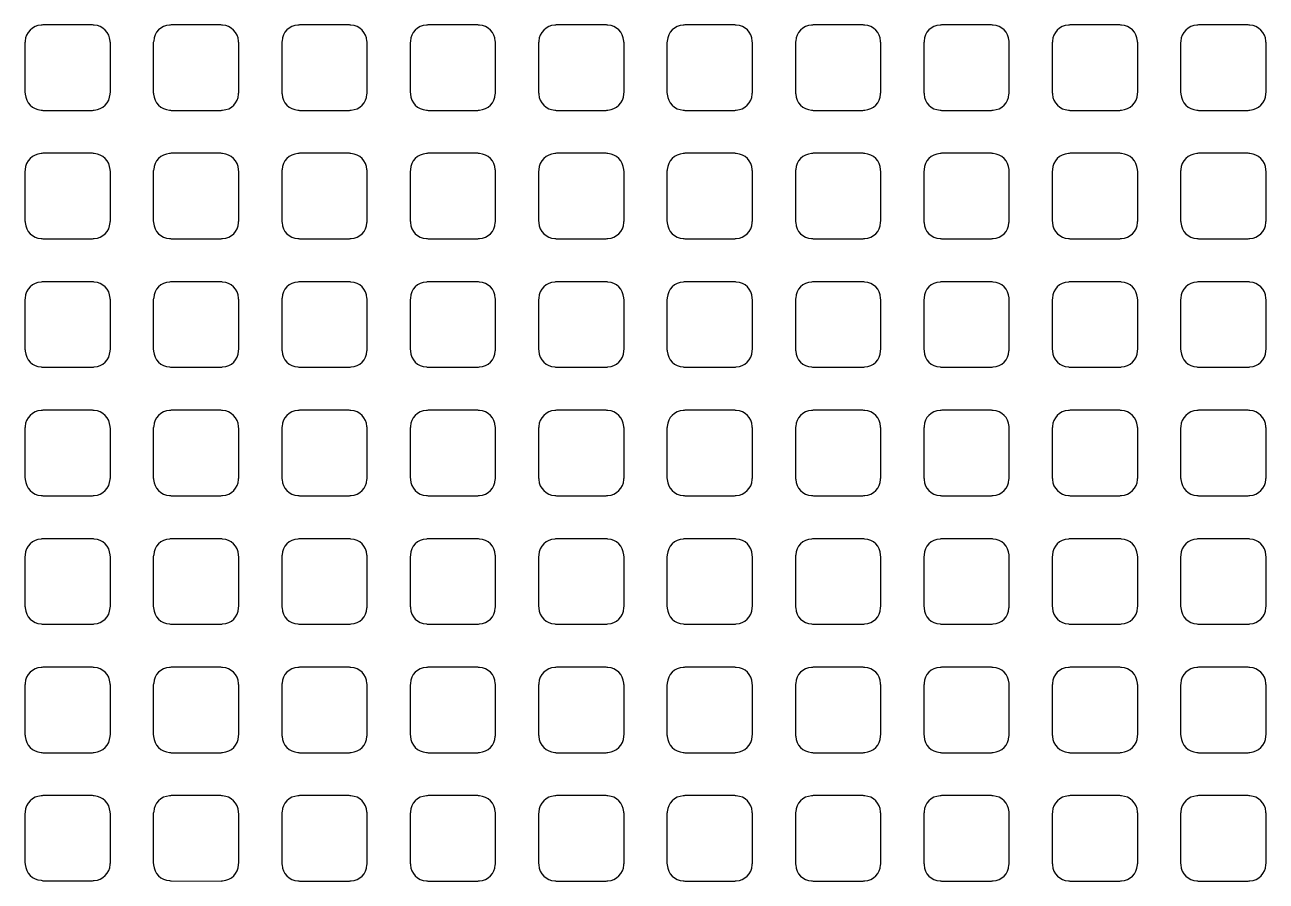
# Model space of a CAD drawing. Header units: millimetres. Extents: x 3440 to 3572, y 2 to 96.
# Drawn here: x 3531.615 to 3533.089, y 56.41 to 57.426 of the extents above; entities that cross this region are included whole.
import ezdxf

# ---------------------------------------------------------------- set-up
doc = ezdxf.new("R2010")
doc.units = ezdxf.units.MM
doc.header["$LTSCALE"] = 23.1
doc.layers.add('gbr-dxf', color=7, linetype='CONTINUOUS')

msp = doc.modelspace()

# ---------------------------------------------------------------- linework, layer by layer
at = {"layer": 'gbr-dxf', "linetype": 'Continuous'}
for points in [[(3531.6154, 57.3463, -0.10699), (3531.616, 57.3442, 0.393729), (3531.6348, 57.3253, -0.104195), (3531.6368, 57.3248), (3531.6958, 57.3248, -0.101214), (3531.6978, 57.3253, 0.393729), (3531.7166, 57.3442, -0.101678), (3531.7171, 57.3461), (3531.7171, 57.4051, -0.104567), (3531.7166, 57.4071, 0.393729), (3531.6978, 57.426, -0.095482), (3531.6959, 57.4264), (3531.6367, 57.4264, -0.098843), (3531.6348, 57.426, 0.393729), (3531.6159, 57.4071, -0.09841), (3531.6154, 57.4052)], [(3531.7679, 57.346, -0.095462), (3531.7683, 57.3442, 0.393729), (3531.7872, 57.3253, -0.101678), (3531.7892, 57.3248), (3531.8483, 57.3248, -0.098843), (3531.8502, 57.3253, 0.393729), (3531.869, 57.3441, -0.101678), (3531.8695, 57.3461), (3531.8695, 57.4051, -0.104567), (3531.869, 57.4071, 0.393729), (3531.8501, 57.426, -0.09841), (3531.8482, 57.4264), (3531.789, 57.4264, -0.089302), (3531.7872, 57.426, 0.393729), (3531.7684, 57.4072, -0.09841), (3531.7679, 57.4053)], [(3531.9203, 57.3461, -0.098843), (3531.9207, 57.3442, 0.393729), (3531.9396, 57.3253, -0.101678), (3531.9416, 57.3248), (3532.0007, 57.3248, -0.098843), (3532.0026, 57.3253, 0.393729), (3532.0214, 57.3441, -0.09841), (3532.0219, 57.3461), (3532.0219, 57.4051, -0.101214), (3532.0214, 57.4071, 0.393729), (3532.0025, 57.426, -0.09841), (3532.0006, 57.4264), (3531.9414, 57.4264, -0.089302), (3531.9396, 57.426, 0.393729), (3531.9208, 57.4072, -0.101678), (3531.9203, 57.4052)], [(3532.0727, 57.3462, -0.104567), (3532.0732, 57.3442, 0.393729), (3532.092, 57.3253, -0.104195), (3532.094, 57.3248), (3532.153, 57.3248, -0.101214), (3532.155, 57.3253, 0.393729), (3532.1738, 57.3442, -0.092282), (3532.1742, 57.346), (3532.1742, 57.4053, -0.095462), (3532.1738, 57.4071, 0.393729), (3532.155, 57.426, -0.095482), (3532.1531, 57.4264), (3532.0939, 57.4264, -0.098843), (3532.092, 57.426, 0.393729), (3532.0731, 57.4071, -0.095482), (3532.0727, 57.4053)], [(3532.225, 57.346, -0.098843), (3532.2255, 57.3441, 0.393729), (3532.2444, 57.3253, -0.095482), (3532.2462, 57.3248), (3532.3054, 57.3248, -0.104567), (3532.3074, 57.3253, 0.393729), (3532.3263, 57.3442, -0.09841), (3532.3267, 57.3461), (3532.3267, 57.4052, -0.101214), (3532.3262, 57.4072, 0.393729), (3532.3074, 57.426, -0.092282), (3532.3056, 57.4264), (3532.2462, 57.4264, -0.095462), (3532.2444, 57.426, 0.393729), (3532.2255, 57.4071, -0.101678), (3532.225, 57.4052)], [(3532.3775, 57.3459, -0.092621), (3532.3779, 57.3441, 0.393729), (3532.3968, 57.3253, -0.09841), (3532.3987, 57.3248), (3532.4579, 57.3248, -0.095462), (3532.4597, 57.3253, 0.393729), (3532.4786, 57.3441, -0.104195), (3532.4791, 57.3461), (3532.4791, 57.4053, -0.095462), (3532.4787, 57.4072, 0.393729), (3532.4598, 57.426, -0.088868), (3532.4581, 57.4264), (3532.3986, 57.4264, -0.092621), (3532.3968, 57.426, 0.393729), (3532.3779, 57.4072, -0.095482), (3532.3775, 57.4053)], [(3532.5299, 57.3462, -0.101214), (3532.5304, 57.3442, 0.393729), (3532.5492, 57.3253, -0.104195), (3532.5512, 57.3248), (3532.6102, 57.3248, -0.101214), (3532.6122, 57.3253, 0.393729), (3532.631, 57.3442, -0.095482), (3532.6315, 57.346), (3532.6315, 57.4052, -0.098843), (3532.631, 57.4071, 0.393729), (3532.6122, 57.426, -0.095482), (3532.6103, 57.4264), (3532.5511, 57.4264, -0.098843), (3532.5492, 57.426, 0.393729), (3532.5303, 57.4071, -0.092282), (3532.5299, 57.4053)], [(3532.6823, 57.3461, -0.098843), (3532.6827, 57.3441, 0.393729), (3532.7016, 57.3253, -0.09841), (3532.7035, 57.3248), (3532.7627, 57.3248, -0.095462), (3532.7645, 57.3253, 0.393729), (3532.7834, 57.3441, -0.09841), (3532.7838, 57.346), (3532.7838, 57.4054, -0.089302), (3532.7835, 57.4072, 0.393729), (3532.7646, 57.426, -0.088868), (3532.7629, 57.4264), (3532.7034, 57.4264, -0.092621), (3532.7016, 57.426, 0.393729), (3532.6827, 57.4072, -0.101678), (3532.6823, 57.4052)], [(3532.8346, 57.346, -0.098843), (3532.8351, 57.3441, 0.393729), (3532.854, 57.3253, -0.095482), (3532.8558, 57.3248), (3532.915, 57.3248, -0.104567), (3532.917, 57.3253, 0.393729), (3532.9359, 57.3442, -0.09841), (3532.9363, 57.3461), (3532.9363, 57.4052, -0.101214), (3532.9358, 57.4072, 0.393729), (3532.917, 57.426, -0.092282), (3532.9152, 57.4264), (3532.8558, 57.4264, -0.095462), (3532.854, 57.426, 0.393729), (3532.8351, 57.4071, -0.101678), (3532.8346, 57.4052)], [(3532.9871, 57.3461, -0.098843), (3532.9876, 57.3442, 0.393729), (3533.0064, 57.3253, -0.104195), (3533.0084, 57.3248), (3533.0674, 57.3248, -0.101214), (3533.0694, 57.3253, 0.393729), (3533.0882, 57.3442, -0.09841), (3533.0887, 57.3461), (3533.0887, 57.4052, -0.101214), (3533.0882, 57.4071, 0.393729), (3533.0694, 57.426, -0.095482), (3533.0675, 57.4264), (3533.0083, 57.4264, -0.098843), (3533.0064, 57.426, 0.393729), (3532.9875, 57.4071, -0.088868), (3532.9871, 57.4054)], [(3531.6154, 57.1939, -0.10699), (3531.616, 57.1918, 0.393729), (3531.6348, 57.1729, -0.101678), (3531.6368, 57.1725), (3531.6959, 57.1725, -0.098843), (3531.6978, 57.1729, 0.393729), (3531.7166, 57.1918, -0.101678), (3531.7171, 57.1937), (3531.7171, 57.2527, -0.104567), (3531.7166, 57.2547, 0.393729), (3531.6978, 57.2736, -0.09841), (3531.6959, 57.274), (3531.6367, 57.274, -0.101214), (3531.6348, 57.2736, 0.393729), (3531.6159, 57.2547, -0.09841), (3531.6154, 57.2528)], [(3531.7679, 57.1936, -0.095462), (3531.7683, 57.1918, 0.393729), (3531.7872, 57.1729, -0.09841), (3531.7891, 57.1725), (3531.8483, 57.1725, -0.095462), (3531.8502, 57.1729, 0.393729), (3531.869, 57.1917, -0.101678), (3531.8695, 57.1937), (3531.8695, 57.2527, -0.104567), (3531.869, 57.2547, 0.393729), (3531.8501, 57.2736, -0.101678), (3531.8482, 57.274), (3531.789, 57.274, -0.092621), (3531.7872, 57.2736, 0.393729), (3531.7684, 57.2548, -0.09841), (3531.7679, 57.2529)], [(3531.9203, 57.1937, -0.098843), (3531.9207, 57.1918, 0.393729), (3531.9396, 57.1729, -0.09841), (3531.9415, 57.1725), (3532.0007, 57.1725, -0.095462), (3532.0026, 57.1729, 0.393729), (3532.0214, 57.1917, -0.09841), (3532.0219, 57.1936), (3532.0219, 57.2527, -0.101214), (3532.0214, 57.2547, 0.393729), (3532.0025, 57.2736, -0.101678), (3532.0006, 57.274), (3531.9414, 57.274, -0.092621), (3531.9396, 57.2736, 0.393729), (3531.9208, 57.2548, -0.101678), (3531.9203, 57.2528)], [(3532.0727, 57.1938, -0.104567), (3532.0732, 57.1918, 0.393729), (3532.092, 57.1729, -0.101678), (3532.094, 57.1725), (3532.1531, 57.1725, -0.098843), (3532.155, 57.1729, 0.393729), (3532.1738, 57.1918, -0.092282), (3532.1742, 57.1936), (3532.1742, 57.2529, -0.095462), (3532.1738, 57.2547, 0.393729), (3532.155, 57.2736, -0.09841), (3532.1531, 57.274), (3532.0939, 57.274, -0.101214), (3532.092, 57.2736, 0.393729), (3532.0731, 57.2547, -0.095482), (3532.0727, 57.2529)], [(3532.225, 57.1936, -0.098843), (3532.2255, 57.1917, 0.393729), (3532.2444, 57.1729, -0.092282), (3532.2461, 57.1725), (3532.3054, 57.1725, -0.101214), (3532.3074, 57.1729, 0.393729), (3532.3263, 57.1918, -0.09841), (3532.3267, 57.1937), (3532.3267, 57.2528, -0.101214), (3532.3262, 57.2548, 0.393729), (3532.3074, 57.2736, -0.095482), (3532.3055, 57.274), (3532.2463, 57.274, -0.098843), (3532.2444, 57.2736, 0.393729), (3532.2255, 57.2547, -0.101678), (3532.225, 57.2528)], [(3532.3775, 57.1935, -0.092621), (3532.3779, 57.1917, 0.393729), (3532.3968, 57.1729, -0.095482), (3532.3986, 57.1725), (3532.4579, 57.1725, -0.092621), (3532.4597, 57.1729, 0.393729), (3532.4786, 57.1917, -0.104195), (3532.4791, 57.1937), (3532.4791, 57.2529, -0.095462), (3532.4787, 57.2548, 0.393729), (3532.4598, 57.2736, -0.092282), (3532.458, 57.274), (3532.3987, 57.274, -0.095462), (3532.3968, 57.2736, 0.393729), (3532.3779, 57.2548, -0.095482), (3532.3775, 57.2529)], [(3532.5299, 57.1938, -0.101214), (3532.5304, 57.1918, 0.393729), (3532.5492, 57.1729, -0.101678), (3532.5512, 57.1725), (3532.6103, 57.1725, -0.098843), (3532.6122, 57.1729, 0.393729), (3532.631, 57.1918, -0.095482), (3532.6315, 57.1936), (3532.6315, 57.2528, -0.098843), (3532.631, 57.2547, 0.393729), (3532.6122, 57.2736, -0.09841), (3532.6103, 57.274), (3532.5511, 57.274, -0.101214), (3532.5492, 57.2736, 0.393729), (3532.5303, 57.2547, -0.092282), (3532.5299, 57.2529)], [(3532.6823, 57.1936, -0.098843), (3532.6827, 57.1917, 0.393729), (3532.7016, 57.1729, -0.095482), (3532.7034, 57.1725), (3532.7627, 57.1725, -0.092621), (3532.7645, 57.1729, 0.393729), (3532.7834, 57.1917, -0.09841), (3532.7838, 57.1936), (3532.7838, 57.253, -0.089302), (3532.7835, 57.2548, 0.393729), (3532.7646, 57.2736, -0.092282), (3532.7628, 57.274), (3532.7034, 57.274, -0.095462), (3532.7016, 57.2736, 0.393729), (3532.6827, 57.2548, -0.101678), (3532.6823, 57.2528)], [(3532.8346, 57.1936, -0.098843), (3532.8351, 57.1917, 0.393729), (3532.854, 57.1729, -0.092282), (3532.8557, 57.1725), (3532.915, 57.1725, -0.101214), (3532.917, 57.1729, 0.393729), (3532.9359, 57.1918, -0.09841), (3532.9363, 57.1937), (3532.9363, 57.2528, -0.101214), (3532.9358, 57.2548, 0.393729), (3532.917, 57.2736, -0.095482), (3532.9151, 57.274), (3532.8559, 57.274, -0.098843), (3532.854, 57.2736, 0.393729), (3532.8351, 57.2547, -0.101678), (3532.8346, 57.2528)], [(3532.9871, 57.1937, -0.098843), (3532.9876, 57.1918, 0.393729), (3533.0064, 57.1729, -0.101678), (3533.0084, 57.1725), (3533.0675, 57.1725, -0.098843), (3533.0694, 57.1729, 0.393729), (3533.0882, 57.1918, -0.09841), (3533.0887, 57.1937), (3533.0887, 57.2528, -0.101214), (3533.0882, 57.2547, 0.393729), (3533.0694, 57.2736, -0.09841), (3533.0675, 57.274), (3533.0083, 57.274, -0.101214), (3533.0064, 57.2736, 0.393729), (3532.9875, 57.2547, -0.088868), (3532.9871, 57.253)], [(3531.6154, 57.0415, -0.10699), (3531.616, 57.0394, 0.393729), (3531.6348, 57.0205, -0.09841), (3531.6367, 57.0201), (3531.6959, 57.0201, -0.095462), (3531.6978, 57.0205, 0.393729), (3531.7166, 57.0394, -0.101678), (3531.7171, 57.0413), (3531.7171, 57.1003, -0.104567), (3531.7166, 57.1023, 0.393729), (3531.6978, 57.1212, -0.101678), (3531.6958, 57.1217), (3531.6368, 57.1217, -0.104567), (3531.6348, 57.1212, 0.393729), (3531.6159, 57.1023, -0.09841), (3531.6154, 57.1004)], [(3531.7679, 57.0412, -0.095462), (3531.7683, 57.0394, 0.393729), (3531.7872, 57.0205, -0.095482), (3531.7891, 57.0201), (3531.8484, 57.0201, -0.092621), (3531.8502, 57.0205, 0.393729), (3531.869, 57.0393, -0.101678), (3531.8695, 57.0413), (3531.8695, 57.1003, -0.104567), (3531.869, 57.1023, 0.393729), (3531.8501, 57.1212, -0.104195), (3531.8481, 57.1217), (3531.7891, 57.1217, -0.095462), (3531.7872, 57.1212, 0.393729), (3531.7684, 57.1024, -0.09841), (3531.7679, 57.1005)], [(3531.9203, 57.0413, -0.098843), (3531.9207, 57.0394, 0.393729), (3531.9396, 57.0205, -0.095482), (3531.9415, 57.0201), (3532.0008, 57.0201, -0.092621), (3532.0026, 57.0205, 0.393729), (3532.0214, 57.0393, -0.09841), (3532.0219, 57.0413), (3532.0219, 57.1003, -0.101214), (3532.0214, 57.1023, 0.393729), (3532.0025, 57.1212, -0.104195), (3532.0005, 57.1217), (3531.9415, 57.1217, -0.095462), (3531.9396, 57.1212, 0.393729), (3531.9208, 57.1024, -0.101678), (3531.9203, 57.1004)], [(3532.0727, 57.0414, -0.104567), (3532.0732, 57.0394, 0.393729), (3532.092, 57.0205, -0.09841), (3532.0939, 57.0201), (3532.1531, 57.0201, -0.095462), (3532.155, 57.0205, 0.393729), (3532.1738, 57.0394, -0.092282), (3532.1742, 57.0412), (3532.1742, 57.1005, -0.095462), (3532.1738, 57.1023, 0.393729), (3532.155, 57.1212, -0.101678), (3532.153, 57.1217), (3532.094, 57.1217, -0.104567), (3532.092, 57.1212, 0.393729), (3532.0731, 57.1023, -0.095482), (3532.0727, 57.1005)], [(3532.225, 57.0412, -0.098843), (3532.2255, 57.0393, 0.393729), (3532.2444, 57.0205, -0.088868), (3532.2461, 57.0201), (3532.3055, 57.0201, -0.098843), (3532.3074, 57.0205, 0.393729), (3532.3263, 57.0394, -0.09841), (3532.3267, 57.0413), (3532.3267, 57.1004, -0.101214), (3532.3262, 57.1024, 0.393729), (3532.3074, 57.1212, -0.09841), (3532.3055, 57.1217), (3532.2463, 57.1217, -0.101214), (3532.2444, 57.1212, 0.393729), (3532.2255, 57.1023, -0.101678), (3532.225, 57.1004)], [(3532.3775, 57.0411, -0.092621), (3532.3779, 57.0393, 0.393729), (3532.3968, 57.0205, -0.092282), (3532.3986, 57.0201), (3532.458, 57.0201, -0.089302), (3532.4597, 57.0205, 0.393729), (3532.4786, 57.0393, -0.104195), (3532.4791, 57.0413), (3532.4791, 57.1005, -0.095462), (3532.4787, 57.1024, 0.393729), (3532.4598, 57.1212, -0.095482), (3532.458, 57.1217), (3532.3987, 57.1217, -0.098843), (3532.3968, 57.1212, 0.393729), (3532.3779, 57.1024, -0.095482), (3532.3775, 57.1005)], [(3532.5299, 57.0414, -0.101214), (3532.5304, 57.0394, 0.393729), (3532.5492, 57.0205, -0.09841), (3532.5511, 57.0201), (3532.6103, 57.0201, -0.095462), (3532.6122, 57.0205, 0.393729), (3532.631, 57.0394, -0.095482), (3532.6315, 57.0412), (3532.6315, 57.1004, -0.098843), (3532.631, 57.1023, 0.393729), (3532.6122, 57.1212, -0.101678), (3532.6102, 57.1217), (3532.5512, 57.1217, -0.104567), (3532.5492, 57.1212, 0.393729), (3532.5303, 57.1023, -0.092282), (3532.5299, 57.1005)], [(3532.6823, 57.0413, -0.098843), (3532.6827, 57.0393, 0.393729), (3532.7016, 57.0205, -0.092282), (3532.7034, 57.0201), (3532.7628, 57.0201, -0.089302), (3532.7645, 57.0205, 0.393729), (3532.7834, 57.0393, -0.09841), (3532.7838, 57.0412), (3532.7838, 57.1006, -0.089302), (3532.7835, 57.1024, 0.393729), (3532.7646, 57.1212, -0.095482), (3532.7628, 57.1217), (3532.7035, 57.1217, -0.098843), (3532.7016, 57.1212, 0.393729), (3532.6827, 57.1024, -0.101678), (3532.6823, 57.1004)], [(3532.8346, 57.0412, -0.098843), (3532.8351, 57.0393, 0.393729), (3532.854, 57.0205, -0.088868), (3532.8557, 57.0201), (3532.9151, 57.0201, -0.098843), (3532.917, 57.0205, 0.393729), (3532.9359, 57.0394, -0.09841), (3532.9363, 57.0413), (3532.9363, 57.1004, -0.101214), (3532.9358, 57.1024, 0.393729), (3532.917, 57.1212, -0.09841), (3532.9151, 57.1217), (3532.8559, 57.1217, -0.101214), (3532.854, 57.1212, 0.393729), (3532.8351, 57.1023, -0.101678), (3532.8346, 57.1004)], [(3532.9871, 57.0413, -0.098843), (3532.9876, 57.0394, 0.393729), (3533.0064, 57.0205, -0.09841), (3533.0083, 57.0201), (3533.0675, 57.0201, -0.095462), (3533.0694, 57.0205, 0.393729), (3533.0882, 57.0394, -0.09841), (3533.0887, 57.0413), (3533.0887, 57.1004, -0.101214), (3533.0882, 57.1023, 0.393729), (3533.0694, 57.1212, -0.101678), (3533.0674, 57.1217), (3533.0084, 57.1217, -0.104567), (3533.0064, 57.1212, 0.393729), (3532.9875, 57.1023, -0.088868), (3532.9871, 57.1006)], [(3531.6154, 56.8891, -0.10699), (3531.616, 56.887, 0.393729), (3531.6348, 56.8681, -0.107228), (3531.6369, 56.8676), (3531.6958, 56.8676, -0.104567), (3531.6978, 56.8681, 0.393729), (3531.7166, 56.887, -0.101678), (3531.7171, 56.8889), (3531.7171, 56.9479, -0.104567), (3531.7166, 56.9499, 0.393729), (3531.6978, 56.9688, -0.104195), (3531.6957, 56.9693), (3531.6368, 56.9693, -0.10699), (3531.6348, 56.9688, 0.393729), (3531.6159, 56.9499, -0.09841), (3531.6154, 56.948)], [(3531.7679, 56.8888, -0.095462), (3531.7683, 56.887, 0.393729), (3531.7872, 56.8681, -0.104195), (3531.7892, 56.8676), (3531.8482, 56.8676, -0.101214), (3531.8502, 56.8681, 0.393729), (3531.869, 56.8869, -0.101678), (3531.8695, 56.8889), (3531.8695, 56.9479, -0.104567), (3531.869, 56.9499, 0.393729), (3531.8501, 56.9688, -0.107228), (3531.8481, 56.9693), (3531.7891, 56.9693, -0.098843), (3531.7872, 56.9688, 0.393729), (3531.7684, 56.95, -0.09841), (3531.7679, 56.9481)], [(3531.9203, 56.8889, -0.098843), (3531.9207, 56.887, 0.393729), (3531.9396, 56.8681, -0.104195), (3531.9416, 56.8676), (3532.0006, 56.8676, -0.101214), (3532.0026, 56.8681, 0.393729), (3532.0214, 56.8869, -0.09841), (3532.0219, 56.8889), (3532.0219, 56.9479, -0.101214), (3532.0214, 56.9499, 0.393729), (3532.0025, 56.9688, -0.107228), (3532.0005, 56.9693), (3531.9415, 56.9693, -0.098843), (3531.9396, 56.9688, 0.393729), (3531.9208, 56.95, -0.101678), (3531.9203, 56.948)], [(3532.0727, 56.889, -0.104567), (3532.0732, 56.887, 0.393729), (3532.092, 56.8681, -0.107228), (3532.0941, 56.8676), (3532.153, 56.8676, -0.104567), (3532.155, 56.8681, 0.393729), (3532.1738, 56.887, -0.092282), (3532.1742, 56.8888), (3532.1742, 56.9481, -0.095462), (3532.1738, 56.9499, 0.393729), (3532.155, 56.9688, -0.104195), (3532.1529, 56.9693), (3532.094, 56.9693, -0.10699), (3532.092, 56.9688, 0.393729), (3532.0731, 56.9499, -0.095482), (3532.0727, 56.9481)], [(3532.225, 56.8888, -0.098843), (3532.2255, 56.8869, 0.393729), (3532.2444, 56.8681, -0.09841), (3532.2463, 56.8676), (3532.3053, 56.8676, -0.10699), (3532.3074, 56.8681, 0.393729), (3532.3263, 56.887, -0.09841), (3532.3267, 56.8889), (3532.3267, 56.948, -0.101214), (3532.3262, 56.95, 0.393729), (3532.3074, 56.9688, -0.101678), (3532.3054, 56.9693), (3532.2464, 56.9693, -0.104567), (3532.2444, 56.9688, 0.393729), (3532.2255, 56.9499, -0.101678), (3532.225, 56.948)], [(3532.3775, 56.8887, -0.092621), (3532.3779, 56.8869, 0.393729), (3532.3968, 56.8681, -0.101678), (3532.3987, 56.8676), (3532.4578, 56.8676, -0.098843), (3532.4597, 56.8681, 0.393729), (3532.4786, 56.8869, -0.104195), (3532.4791, 56.8889), (3532.4791, 56.9481, -0.095462), (3532.4787, 56.95, 0.393729), (3532.4598, 56.9688, -0.09841), (3532.4579, 56.9693), (3532.3988, 56.9693, -0.101214), (3532.3968, 56.9688, 0.393729), (3532.3779, 56.95, -0.095482), (3532.3775, 56.9481)], [(3532.5299, 56.889, -0.101214), (3532.5304, 56.887, 0.393729), (3532.5492, 56.8681, -0.107228), (3532.5513, 56.8676), (3532.6102, 56.8676, -0.104567), (3532.6122, 56.8681, 0.393729), (3532.631, 56.887, -0.095482), (3532.6315, 56.8888), (3532.6315, 56.948, -0.098843), (3532.631, 56.9499, 0.393729), (3532.6122, 56.9688, -0.104195), (3532.6101, 56.9693), (3532.5512, 56.9693, -0.10699), (3532.5492, 56.9688, 0.393729), (3532.5303, 56.9499, -0.092282), (3532.5299, 56.9481)], [(3532.6823, 56.8889, -0.098843), (3532.6827, 56.8869, 0.393729), (3532.7016, 56.8681, -0.101678), (3532.7035, 56.8676), (3532.7626, 56.8676, -0.098843), (3532.7645, 56.8681, 0.393729), (3532.7834, 56.8869, -0.09841), (3532.7838, 56.8888), (3532.7838, 56.9482, -0.089302), (3532.7835, 56.95, 0.393729), (3532.7646, 56.9688, -0.09841), (3532.7627, 56.9693), (3532.7036, 56.9693, -0.101214), (3532.7016, 56.9688, 0.393729), (3532.6827, 56.95, -0.101678), (3532.6823, 56.948)], [(3532.8346, 56.8888, -0.098843), (3532.8351, 56.8869, 0.393729), (3532.854, 56.8681, -0.09841), (3532.8559, 56.8676), (3532.9149, 56.8676, -0.10699), (3532.917, 56.8681, 0.393729), (3532.9359, 56.887, -0.09841), (3532.9363, 56.8889), (3532.9363, 56.948, -0.101214), (3532.9358, 56.95, 0.393729), (3532.917, 56.9688, -0.101678), (3532.915, 56.9693), (3532.856, 56.9693, -0.104567), (3532.854, 56.9688, 0.393729), (3532.8351, 56.9499, -0.101678), (3532.8346, 56.948)], [(3532.9871, 56.8889, -0.098843), (3532.9876, 56.887, 0.393729), (3533.0064, 56.8681, -0.107228), (3533.0085, 56.8676), (3533.0674, 56.8676, -0.104567), (3533.0694, 56.8681, 0.393729), (3533.0882, 56.887, -0.09841), (3533.0887, 56.8889), (3533.0887, 56.948, -0.101214), (3533.0882, 56.9499, 0.393729), (3533.0694, 56.9688, -0.104195), (3533.0673, 56.9693), (3533.0084, 56.9693, -0.10699), (3533.0064, 56.9688, 0.393729), (3532.9875, 56.9499, -0.088868), (3532.9871, 56.9482)], [(3531.6154, 56.7367, -0.10699), (3531.616, 56.7346, 0.393729), (3531.6348, 56.7157, -0.104195), (3531.6368, 56.7152), (3531.6958, 56.7152, -0.101214), (3531.6978, 56.7157, 0.393729), (3531.7166, 56.7346, -0.101678), (3531.7171, 56.7365), (3531.7171, 56.7955, -0.104567), (3531.7166, 56.7975, 0.393729), (3531.6978, 56.8164, -0.095482), (3531.6959, 56.8168), (3531.6367, 56.8168, -0.098843), (3531.6348, 56.8164, 0.393729), (3531.6159, 56.7975, -0.09841), (3531.6154, 56.7956)], [(3531.7679, 56.7364, -0.095462), (3531.7683, 56.7346, 0.393729), (3531.7872, 56.7157, -0.101678), (3531.7892, 56.7152), (3531.8483, 56.7152, -0.098843), (3531.8502, 56.7157, 0.393729), (3531.869, 56.7345, -0.101678), (3531.8695, 56.7365), (3531.8695, 56.7955, -0.104567), (3531.869, 56.7975, 0.393729), (3531.8501, 56.8164, -0.09841), (3531.8482, 56.8168), (3531.789, 56.8168, -0.089302), (3531.7872, 56.8164, 0.393729), (3531.7684, 56.7976, -0.09841), (3531.7679, 56.7957)], [(3531.9203, 56.7365, -0.098843), (3531.9207, 56.7346, 0.393729), (3531.9396, 56.7157, -0.101678), (3531.9416, 56.7152), (3532.0007, 56.7152, -0.098843), (3532.0026, 56.7157, 0.393729), (3532.0214, 56.7345, -0.09841), (3532.0219, 56.7365), (3532.0219, 56.7955, -0.101214), (3532.0214, 56.7975, 0.393729), (3532.0025, 56.8164, -0.09841), (3532.0006, 56.8168), (3531.9414, 56.8168, -0.089302), (3531.9396, 56.8164, 0.393729), (3531.9208, 56.7976, -0.101678), (3531.9203, 56.7956)], [(3532.0727, 56.7366, -0.104567), (3532.0732, 56.7346, 0.393729), (3532.092, 56.7157, -0.104195), (3532.094, 56.7152), (3532.153, 56.7152, -0.101214), (3532.155, 56.7157, 0.393729), (3532.1738, 56.7346, -0.092282), (3532.1742, 56.7364), (3532.1742, 56.7957, -0.095462), (3532.1738, 56.7975, 0.393729), (3532.155, 56.8164, -0.095482), (3532.1531, 56.8168), (3532.0939, 56.8168, -0.098843), (3532.092, 56.8164, 0.393729), (3532.0731, 56.7975, -0.095482), (3532.0727, 56.7957)], [(3532.225, 56.7364, -0.098843), (3532.2255, 56.7345, 0.393729), (3532.2444, 56.7157, -0.095482), (3532.2462, 56.7152), (3532.3054, 56.7152, -0.104567), (3532.3074, 56.7157, 0.393729), (3532.3263, 56.7346, -0.09841), (3532.3267, 56.7365), (3532.3267, 56.7956, -0.101214), (3532.3262, 56.7976, 0.393729), (3532.3074, 56.8164, -0.092282), (3532.3056, 56.8168), (3532.2462, 56.8168, -0.095462), (3532.2444, 56.8164, 0.393729), (3532.2255, 56.7975, -0.101678), (3532.225, 56.7956)], [(3532.3775, 56.7363, -0.092621), (3532.3779, 56.7345, 0.393729), (3532.3968, 56.7157, -0.09841), (3532.3987, 56.7152), (3532.4579, 56.7152, -0.095462), (3532.4597, 56.7157, 0.393729), (3532.4786, 56.7345, -0.104195), (3532.4791, 56.7365), (3532.4791, 56.7957, -0.095462), (3532.4787, 56.7976, 0.393729), (3532.4598, 56.8164, -0.088868), (3532.4581, 56.8168), (3532.3986, 56.8168, -0.092621), (3532.3968, 56.8164, 0.393729), (3532.3779, 56.7976, -0.095482), (3532.3775, 56.7957)], [(3532.5299, 56.7366, -0.101214), (3532.5304, 56.7346, 0.393729), (3532.5492, 56.7157, -0.104195), (3532.5512, 56.7152), (3532.6102, 56.7152, -0.101214), (3532.6122, 56.7157, 0.393729), (3532.631, 56.7346, -0.095482), (3532.6315, 56.7364), (3532.6315, 56.7956, -0.098843), (3532.631, 56.7975, 0.393729), (3532.6122, 56.8164, -0.095482), (3532.6103, 56.8168), (3532.5511, 56.8168, -0.098843), (3532.5492, 56.8164, 0.393729), (3532.5303, 56.7975, -0.092282), (3532.5299, 56.7957)], [(3532.6823, 56.7365, -0.098843), (3532.6827, 56.7345, 0.393729), (3532.7016, 56.7157, -0.09841), (3532.7035, 56.7152), (3532.7627, 56.7152, -0.095462), (3532.7645, 56.7157, 0.393729), (3532.7834, 56.7345, -0.09841), (3532.7838, 56.7364), (3532.7838, 56.7958, -0.089302), (3532.7835, 56.7976, 0.393729), (3532.7646, 56.8164, -0.088868), (3532.7629, 56.8168), (3532.7034, 56.8168, -0.092621), (3532.7016, 56.8164, 0.393729), (3532.6827, 56.7976, -0.101678), (3532.6823, 56.7956)], [(3532.8346, 56.7364, -0.098843), (3532.8351, 56.7345, 0.393729), (3532.854, 56.7157, -0.095482), (3532.8558, 56.7152), (3532.915, 56.7152, -0.104567), (3532.917, 56.7157, 0.393729), (3532.9359, 56.7346, -0.09841), (3532.9363, 56.7365), (3532.9363, 56.7956, -0.101214), (3532.9358, 56.7976, 0.393729), (3532.917, 56.8164, -0.092282), (3532.9152, 56.8168), (3532.8558, 56.8168, -0.095462), (3532.854, 56.8164, 0.393729), (3532.8351, 56.7975, -0.101678), (3532.8346, 56.7956)], [(3532.9871, 56.7365, -0.098843), (3532.9876, 56.7346, 0.393729), (3533.0064, 56.7157, -0.104195), (3533.0084, 56.7152), (3533.0674, 56.7152, -0.101214), (3533.0694, 56.7157, 0.393729), (3533.0882, 56.7346, -0.09841), (3533.0887, 56.7365), (3533.0887, 56.7956, -0.101214), (3533.0882, 56.7975, 0.393729), (3533.0694, 56.8164, -0.095482), (3533.0675, 56.8168), (3533.0083, 56.8168, -0.098843), (3533.0064, 56.8164, 0.393729), (3532.9875, 56.7975, -0.088868), (3532.9871, 56.7958)], [(3531.6154, 56.5843, -0.10699), (3531.616, 56.5822, 0.393729), (3531.6348, 56.5633, -0.101678), (3531.6368, 56.5629), (3531.6959, 56.5629, -0.098843), (3531.6978, 56.5633, 0.393729), (3531.7166, 56.5822, -0.101678), (3531.7171, 56.5841), (3531.7171, 56.6431, -0.104567), (3531.7166, 56.6451, 0.393729), (3531.6978, 56.664, -0.09841), (3531.6959, 56.6644), (3531.6367, 56.6644, -0.101214), (3531.6348, 56.664, 0.393729), (3531.6159, 56.6451, -0.09841), (3531.6154, 56.6432)], [(3531.7679, 56.584, -0.095462), (3531.7683, 56.5822, 0.393729), (3531.7872, 56.5633, -0.09841), (3531.7891, 56.5629), (3531.8483, 56.5629, -0.095462), (3531.8502, 56.5633, 0.393729), (3531.869, 56.5821, -0.101678), (3531.8695, 56.5841), (3531.8695, 56.6431, -0.104567), (3531.869, 56.6451, 0.393729), (3531.8501, 56.664, -0.101678), (3531.8482, 56.6644), (3531.789, 56.6644, -0.092621), (3531.7872, 56.664, 0.393729), (3531.7684, 56.6452, -0.09841), (3531.7679, 56.6433)], [(3531.9203, 56.5841, -0.098843), (3531.9207, 56.5822, 0.393729), (3531.9396, 56.5633, -0.09841), (3531.9415, 56.5629), (3532.0007, 56.5629, -0.095462), (3532.0026, 56.5633, 0.393729), (3532.0214, 56.5821, -0.09841), (3532.0219, 56.5841), (3532.0219, 56.6431, -0.101214), (3532.0214, 56.6451, 0.393729), (3532.0025, 56.664, -0.101678), (3532.0006, 56.6644), (3531.9414, 56.6644, -0.092621), (3531.9396, 56.664, 0.393729), (3531.9208, 56.6452, -0.101678), (3531.9203, 56.6432)], [(3532.0727, 56.5842, -0.104567), (3532.0732, 56.5822, 0.393729), (3532.092, 56.5633, -0.101678), (3532.094, 56.5629), (3532.1531, 56.5629, -0.098843), (3532.155, 56.5633, 0.393729), (3532.1738, 56.5822, -0.092282), (3532.1742, 56.584), (3532.1742, 56.6433, -0.095462), (3532.1738, 56.6451, 0.393729), (3532.155, 56.664, -0.09841), (3532.1531, 56.6644), (3532.0939, 56.6644, -0.101214), (3532.092, 56.664, 0.393729), (3532.0731, 56.6451, -0.095482), (3532.0727, 56.6433)], [(3532.225, 56.584, -0.098843), (3532.2255, 56.5821, 0.393729), (3532.2444, 56.5633, -0.092282), (3532.2461, 56.5629), (3532.3054, 56.5629, -0.101214), (3532.3074, 56.5633, 0.393729), (3532.3263, 56.5822, -0.09841), (3532.3267, 56.5841), (3532.3267, 56.6432, -0.101214), (3532.3262, 56.6452, 0.393729), (3532.3074, 56.664, -0.095482), (3532.3055, 56.6644), (3532.2463, 56.6644, -0.098843), (3532.2444, 56.664, 0.393729), (3532.2255, 56.6451, -0.101678), (3532.225, 56.6432)], [(3532.3775, 56.5839, -0.092621), (3532.3779, 56.5821, 0.393729), (3532.3968, 56.5633, -0.095482), (3532.3986, 56.5629), (3532.4579, 56.5629, -0.092621), (3532.4597, 56.5633, 0.393729), (3532.4786, 56.5821, -0.104195), (3532.4791, 56.5841), (3532.4791, 56.6433, -0.095462), (3532.4787, 56.6452, 0.393729), (3532.4598, 56.664, -0.092282), (3532.458, 56.6644), (3532.3987, 56.6644, -0.095462), (3532.3968, 56.664, 0.393729), (3532.3779, 56.6452, -0.095482), (3532.3775, 56.6433)], [(3532.5299, 56.5842, -0.101214), (3532.5304, 56.5822, 0.393729), (3532.5492, 56.5633, -0.101678), (3532.5512, 56.5629), (3532.6103, 56.5629, -0.098843), (3532.6122, 56.5633, 0.393729), (3532.631, 56.5822, -0.095482), (3532.6315, 56.584), (3532.6315, 56.6432, -0.098843), (3532.631, 56.6451, 0.393729), (3532.6122, 56.664, -0.09841), (3532.6103, 56.6644), (3532.5511, 56.6644, -0.101214), (3532.5492, 56.664, 0.393729), (3532.5303, 56.6451, -0.092282), (3532.5299, 56.6433)], [(3532.6823, 56.5841, -0.098843), (3532.6827, 56.5821, 0.393729), (3532.7016, 56.5633, -0.095482), (3532.7034, 56.5629), (3532.7627, 56.5629, -0.092621), (3532.7645, 56.5633, 0.393729), (3532.7834, 56.5821, -0.09841), (3532.7838, 56.584), (3532.7838, 56.6434, -0.089302), (3532.7835, 56.6452, 0.393729), (3532.7646, 56.664, -0.092282), (3532.7628, 56.6644), (3532.7034, 56.6644, -0.095462), (3532.7016, 56.664, 0.393729), (3532.6827, 56.6452, -0.101678), (3532.6823, 56.6432)], [(3532.8346, 56.584, -0.098843), (3532.8351, 56.5821, 0.393729), (3532.854, 56.5633, -0.092282), (3532.8557, 56.5629), (3532.915, 56.5629, -0.101214), (3532.917, 56.5633, 0.393729), (3532.9359, 56.5822, -0.09841), (3532.9363, 56.5841), (3532.9363, 56.6432, -0.101214), (3532.9358, 56.6452, 0.393729), (3532.917, 56.664, -0.095482), (3532.9151, 56.6644), (3532.8559, 56.6644, -0.098843), (3532.854, 56.664, 0.393729), (3532.8351, 56.6451, -0.101678), (3532.8346, 56.6432)], [(3532.9871, 56.5841, -0.098843), (3532.9876, 56.5822, 0.393729), (3533.0064, 56.5633, -0.101678), (3533.0084, 56.5629), (3533.0675, 56.5629, -0.098843), (3533.0694, 56.5633, 0.393729), (3533.0882, 56.5822, -0.09841), (3533.0887, 56.5841), (3533.0887, 56.6432, -0.101214), (3533.0882, 56.6451, 0.393729), (3533.0694, 56.664, -0.09841), (3533.0675, 56.6644), (3533.0083, 56.6644, -0.101214), (3533.0064, 56.664, 0.393729), (3532.9875, 56.6451, -0.088868), (3532.9871, 56.6434)], [(3531.6154, 56.4324, -0.10802), (3531.616, 56.4303, 0.393659), (3531.6348, 56.4115, -0.105749), (3531.6369, 56.4109), (3531.6958, 56.4108, -0.099633), (3531.6978, 56.4113, 0.39379), (3531.7167, 56.4302, -0.099881), (3531.7171, 56.4321), (3531.7171, 56.4907, -0.104567), (3531.7166, 56.4927, 0.393729), (3531.6978, 56.5116, -0.101678), (3531.6958, 56.5121), (3531.6368, 56.5121, -0.104567), (3531.6348, 56.5116, 0.393729), (3531.6159, 56.4927, -0.09841), (3531.6154, 56.4908)], [(3531.7679, 56.4319, -0.09669), (3531.7683, 56.43, 0.393659), (3531.7872, 56.4112, -0.102977), (3531.7892, 56.4107), (3531.8483, 56.4106, -0.096855), (3531.8502, 56.411, 0.39379), (3531.869, 56.4299, -0.099881), (3531.8695, 56.4318), (3531.8695, 56.4907, -0.104567), (3531.869, 56.4927, 0.393729), (3531.8501, 56.5116, -0.104195), (3531.8481, 56.5121), (3531.7891, 56.5121, -0.095462), (3531.7872, 56.5116, 0.393729), (3531.7684, 56.4928, -0.09841), (3531.7679, 56.4909)], [(3531.9203, 56.4317, -0.100298), (3531.9208, 56.4298, 0.392932), (3531.9395, 56.4109, -0.097148), (3531.9414, 56.4105), (3532.0008, 56.4105, -0.092621), (3532.0026, 56.4109, 0.393729), (3532.0214, 56.4297, -0.09841), (3532.0219, 56.4317), (3532.0219, 56.4907, -0.101214), (3532.0214, 56.4927, 0.393729), (3532.0025, 56.5116, -0.104195), (3532.0005, 56.5121), (3531.9415, 56.5121, -0.095462), (3531.9396, 56.5116, 0.393729), (3531.9208, 56.4928, -0.101678), (3531.9203, 56.4908)], [(3532.0727, 56.4318, -0.104567), (3532.0732, 56.4298, 0.393729), (3532.092, 56.4109, -0.09841), (3532.0939, 56.4105), (3532.1531, 56.4105, -0.095462), (3532.155, 56.4109, 0.393729), (3532.1738, 56.4298, -0.092282), (3532.1742, 56.4316), (3532.1742, 56.4909, -0.095462), (3532.1738, 56.4927, 0.393729), (3532.155, 56.5116, -0.101678), (3532.153, 56.5121), (3532.094, 56.5121, -0.104567), (3532.092, 56.5116, 0.393729), (3532.0731, 56.4927, -0.095482), (3532.0727, 56.4909)], [(3532.225, 56.4316, -0.098843), (3532.2255, 56.4297, 0.393729), (3532.2444, 56.4109, -0.088868), (3532.2461, 56.4105), (3532.3055, 56.4105, -0.098843), (3532.3074, 56.4109, 0.393729), (3532.3263, 56.4298, -0.09841), (3532.3267, 56.4317), (3532.3267, 56.4908, -0.101214), (3532.3262, 56.4928, 0.393729), (3532.3074, 56.5116, -0.09841), (3532.3055, 56.5121), (3532.2463, 56.5121, -0.101214), (3532.2444, 56.5116, 0.393729), (3532.2255, 56.4927, -0.101678), (3532.225, 56.4908)], [(3532.3775, 56.4315, -0.092621), (3532.3779, 56.4297, 0.393729), (3532.3968, 56.4109, -0.092282), (3532.3986, 56.4105), (3532.458, 56.4105, -0.089302), (3532.4597, 56.4109, 0.393729), (3532.4786, 56.4297, -0.104195), (3532.4791, 56.4317), (3532.4791, 56.4909, -0.095462), (3532.4787, 56.4928, 0.393729), (3532.4598, 56.5116, -0.095482), (3532.458, 56.5121), (3532.3987, 56.5121, -0.098843), (3532.3968, 56.5116, 0.393729), (3532.3779, 56.4928, -0.095482), (3532.3775, 56.4909)], [(3532.5299, 56.4315, -0.092621), (3532.5303, 56.4297, 0.393729), (3532.5492, 56.4109, -0.088868), (3532.5509, 56.4105), (3532.6103, 56.4105, -0.098843), (3532.6122, 56.4109, 0.393729), (3532.6311, 56.4298, -0.092282), (3532.6315, 56.4316), (3532.6315, 56.4909, -0.095462), (3532.631, 56.4928, 0.393729), (3532.6122, 56.5116, -0.09841), (3532.6103, 56.5121), (3532.5511, 56.5121, -0.101214), (3532.5492, 56.5116, 0.393729), (3532.5303, 56.4927, -0.095482), (3532.5299, 56.4909)], [(3532.6823, 56.4317, -0.098843), (3532.6827, 56.4297, 0.393729), (3532.7016, 56.4109, -0.092282), (3532.7034, 56.4105), (3532.7628, 56.4105, -0.089302), (3532.7645, 56.4109, 0.393729), (3532.7834, 56.4297, -0.09841), (3532.7838, 56.4316), (3532.7838, 56.491, -0.089302), (3532.7835, 56.4928, 0.393729), (3532.7646, 56.5116, -0.095482), (3532.7628, 56.5121), (3532.7035, 56.5121, -0.098843), (3532.7016, 56.5116, 0.393729), (3532.6827, 56.4928, -0.101678), (3532.6823, 56.4908)], [(3532.8346, 56.4317, -0.101214), (3532.8351, 56.4297, 0.393729), (3532.854, 56.4109, -0.092282), (3532.8558, 56.4105), (3532.9152, 56.4105, -0.089302), (3532.9169, 56.4109, 0.393729), (3532.9358, 56.4297, -0.107228), (3532.9363, 56.4318), (3532.9363, 56.4909, -0.098843), (3532.9359, 56.4928, 0.393729), (3532.917, 56.5116, -0.095482), (3532.9152, 56.5121), (3532.8559, 56.5121, -0.098843), (3532.854, 56.5116, 0.393729), (3532.8351, 56.4928, -0.104195), (3532.8346, 56.4907)], [(3532.9871, 56.4314, -0.089302), (3532.9875, 56.4297, 0.393729), (3533.0064, 56.4109, -0.088868), (3533.0081, 56.4105), (3533.0675, 56.4105, -0.098843), (3533.0694, 56.4109, 0.393729), (3533.0883, 56.4298, -0.095482), (3533.0887, 56.4316), (3533.0887, 56.4908, -0.098843), (3533.0882, 56.4928, 0.393729), (3533.0694, 56.5116, -0.09841), (3533.0675, 56.5121), (3533.0083, 56.5121, -0.101214), (3533.0064, 56.5116, 0.393729), (3532.9875, 56.4927, -0.092282), (3532.9871, 56.4909)]]:
    msp.add_lwpolyline(points, format="xyb", close=True, dxfattribs=at)

doc.saveas('drawing.dxf')
